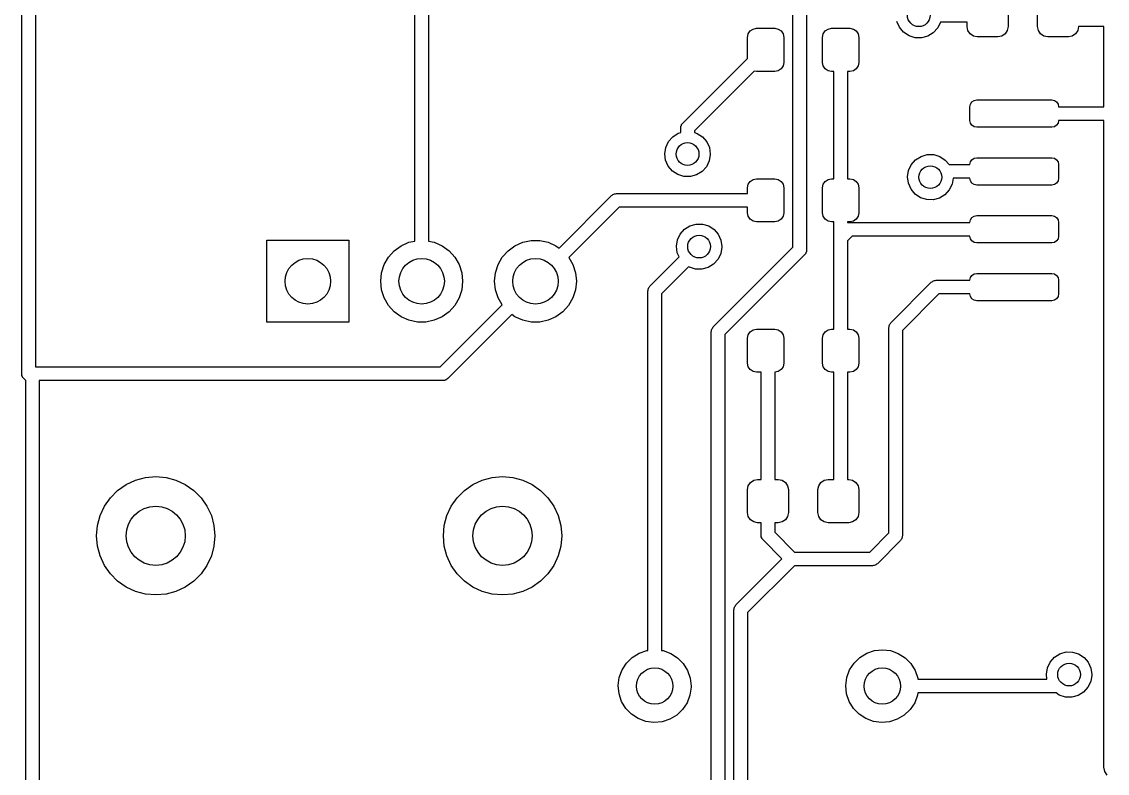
# Model space of a CAD drawing. Extents: x 123.2 to 169.8, y -142.4 to -48.3.
# Drawn here: x 124.31 to 148.16, y -95.13 to -78.63 of the extents above; entities that cross this region are included whole.
import ezdxf

# ---------------------------------------------------------------- set-up
doc = ezdxf.new("R2010")
doc.units = 0
doc.layers.add('BLACK', color=7, linetype='CONTINUOUS')

msp = doc.modelspace()

# ---------------------------------------------------------------- linework, layer by layer
at = {"layer": 'BLACK', "linetype": 'CONTINUOUS'}
for p, q in [((124.31, -86.36), (124.31, -68.326)), ((124.61, -68.3881), (124.61, -86.21)), ((132.946, -83.4448), (132.946, -71.1821)), ((133.246, -71.12), (133.246, -83.4448)), ((141.253, -83.5789), (141.253, -75.767)), ((141.553, -75.8291), (141.553, -83.641)), ((145.979, -78.236), (145.979, -78.736)), ((146.629, -78.736), (146.629, -78.236)), ((143.594, -78.7502), (143.536, -78.6205)), ((144.494, -78.638), (144.433, -78.7656)), ((144.495, -78.636), (144.494, -78.638)), ((145.079, -78.636), (144.495, -78.636)), ((145.079, -78.736), (145.079, -78.636)), ((140.253, -78.973), (140.268, -78.8965)), ((140.268, -78.8965), (140.312, -78.8316)), ((140.312, -78.8316), (140.376, -78.7882)), ((140.376, -78.7882), (140.453, -78.773)), ((140.453, -78.773), (140.853, -78.773)), ((140.853, -78.773), (140.93, -78.7882)), ((140.93, -78.7882), (140.994, -78.8316)), ((140.994, -78.8316), (141.038, -78.8965)), ((141.038, -78.8965), (141.053, -78.973)), ((141.903, -78.973), (141.918, -78.8965)), ((141.918, -78.8965), (141.962, -78.8316)), ((141.962, -78.8316), (142.026, -78.7882)), ((142.026, -78.7882), (142.103, -78.773)), ((142.103, -78.773), (142.503, -78.773)), ((142.503, -78.773), (142.58, -78.7882)), ((142.58, -78.7882), (142.644, -78.8316)), ((142.644, -78.8316), (142.688, -78.8965)), ((142.688, -78.8965), (142.703, -78.973)), ((143.685, -78.8587), (143.594, -78.7502)), ((143.803, -78.9373), (143.685, -78.8587)), ((143.938, -78.9796), (143.803, -78.9373)), ((144.337, -78.8707), (144.217, -78.9449)), ((144.433, -78.7656), (144.337, -78.8707)), ((145.096, -78.8221), (145.079, -78.736)), ((145.145, -78.8951), (145.096, -78.8221)), ((145.218, -78.9439), (145.145, -78.8951)), ((145.913, -78.8951), (145.84, -78.9439)), ((145.962, -78.8221), (145.913, -78.8951)), ((145.979, -78.736), (145.962, -78.8221)), ((146.646, -78.8221), (146.629, -78.736)), ((146.695, -78.8951), (146.646, -78.8221)), ((146.768, -78.9439), (146.695, -78.8951)), ((147.463, -78.8951), (147.39, -78.9439)), ((147.512, -78.8221), (147.463, -78.8951)), ((147.529, -78.736), (147.512, -78.8221)), ((148.086, -78.736), (147.529, -78.736)), ((148.086, -80.495), (148.086, -78.736)), ((140.253, -79.4359), (140.253, -78.973)), ((141.053, -78.973), (141.053, -79.523)), ((141.903, -79.523), (141.903, -78.973)), ((142.703, -78.973), (142.703, -79.523)), ((144.08, -78.9822), (143.938, -78.9796)), ((144.217, -78.9449), (144.08, -78.9822)), ((145.304, -78.961), (145.218, -78.9439)), ((145.754, -78.961), (145.304, -78.961)), ((145.84, -78.9439), (145.754, -78.961)), ((146.854, -78.961), (146.768, -78.9439)), ((147.304, -78.961), (146.854, -78.961)), ((147.39, -78.9439), (147.304, -78.961)), ((138.832, -80.8569), (140.253, -79.4359)), ((141.038, -79.5995), (140.994, -79.6644)), ((141.053, -79.523), (141.038, -79.5995)), ((141.918, -79.5995), (141.903, -79.523)), ((141.962, -79.6644), (141.918, -79.5995)), ((142.688, -79.5995), (142.644, -79.6644)), ((142.703, -79.523), (142.688, -79.5995)), ((140.401, -79.7126), (139.088, -81.0251)), ((140.453, -79.723), (140.401, -79.7126)), ((140.853, -79.723), (140.453, -79.723)), ((140.93, -79.7078), (140.853, -79.723)), ((140.994, -79.6644), (140.93, -79.7078)), ((142.026, -79.7078), (141.962, -79.6644)), ((142.103, -79.723), (142.026, -79.7078)), ((142.153, -79.723), (142.103, -79.723)), ((142.153, -82.075), (142.153, -79.723)), ((142.503, -79.723), (142.453, -79.723)), ((142.453, -79.723), (142.453, -82.075)), ((142.58, -79.7078), (142.503, -79.723)), ((142.644, -79.6644), (142.58, -79.7078)), ((145.184, -80.3889), (145.233, -80.3564)), ((145.233, -80.3564), (145.29, -80.345)), ((145.29, -80.345), (146.94, -80.345)), ((146.94, -80.345), (146.997, -80.3564)), ((146.997, -80.3564), (147.046, -80.3889)), ((145.14, -80.495), (145.151, -80.4376)), ((145.14, -80.795), (145.14, -80.495)), ((145.151, -80.4376), (145.184, -80.3889)), ((147.046, -80.3889), (147.079, -80.4376)), ((147.079, -80.4376), (147.09, -80.495)), ((147.09, -80.495), (148.086, -80.495)), ((145.151, -80.8524), (145.14, -80.795)), ((147.09, -80.795), (147.079, -80.8524)), ((148.086, -80.795), (147.09, -80.795)), ((148.086, -94.996), (148.086, -80.795)), ((138.614, -81.1532), (138.734, -81.0776)), ((138.734, -81.0776), (138.788, -81.0621)), ((138.788, -80.963), (138.793, -80.9439)), ((138.788, -81.0621), (138.788, -80.963)), ((138.793, -80.9242), (138.803, -80.9071)), ((138.793, -80.9439), (138.793, -80.9242)), ((138.803, -80.9071), (138.808, -80.888)), ((138.808, -80.888), (138.822, -80.874)), ((138.822, -80.874), (138.832, -80.8569)), ((139.088, -81.0251), (139.088, -81.0622)), ((139.088, -81.0622), (139.148, -81.0801)), ((139.148, -81.0801), (139.267, -81.1572)), ((145.184, -80.9011), (145.151, -80.8524)), ((145.233, -80.9336), (145.184, -80.9011)), ((145.29, -80.945), (145.233, -80.9336)), ((146.94, -80.945), (145.29, -80.945)), ((146.997, -80.9336), (146.94, -80.945)), ((147.046, -80.9011), (146.997, -80.9336)), ((147.079, -80.8524), (147.046, -80.9011)), ((138.46, -81.3878), (138.52, -81.2595)), ((138.52, -81.2595), (138.614, -81.1532)), ((139.267, -81.1572), (139.359, -81.2646)), ((139.359, -81.2646), (139.418, -81.3937)), ((138.438, -81.5279), (138.46, -81.3878)), ((138.456, -81.6685), (138.438, -81.5279)), ((139.438, -81.5462), (139.414, -81.686)), ((139.418, -81.3937), (139.438, -81.534)), ((139.438, -81.534), (139.438, -81.5462)), ((144.068, -81.5856), (144.204, -81.5466)), ((144.204, -81.5466), (144.346, -81.5475)), ((144.346, -81.5475), (144.482, -81.5881)), ((138.514, -81.7982), (138.456, -81.6685)), ((138.605, -81.9067), (138.514, -81.7982)), ((139.414, -81.686), (139.353, -81.8136)), ((143.794, -81.8958), (143.854, -81.7675)), ((143.854, -81.7675), (143.948, -81.6612)), ((143.948, -81.6612), (144.068, -81.5856)), ((144.482, -81.5881), (144.601, -81.6652)), ((144.601, -81.6652), (144.687, -81.765)), ((144.687, -81.765), (145.14, -81.765)), ((145.14, -81.765), (145.151, -81.7076)), ((145.151, -81.7076), (145.184, -81.6589)), ((145.184, -81.6589), (145.233, -81.6264)), ((145.233, -81.6264), (145.29, -81.615)), ((145.29, -81.615), (146.94, -81.615)), ((146.94, -81.615), (146.997, -81.6264)), ((146.997, -81.6264), (147.046, -81.6589)), ((147.046, -81.6589), (147.079, -81.7076)), ((147.079, -81.7076), (147.09, -81.765)), ((147.09, -81.765), (147.09, -82.065)), ((138.723, -81.9853), (138.605, -81.9067)), ((138.858, -82.0276), (138.723, -81.9853)), ((139, -82.0302), (138.858, -82.0276)), ((139.137, -81.9929), (139, -82.0302)), ((139.257, -81.9187), (139.137, -81.9929)), ((139.353, -81.8136), (139.257, -81.9187)), ((143.772, -82.0359), (143.794, -81.8958)), ((143.79, -82.1765), (143.772, -82.0359)), ((140.253, -82.275), (140.268, -82.1985)), ((140.253, -82.4), (140.253, -82.275)), ((140.268, -82.1985), (140.312, -82.1336)), ((140.312, -82.1336), (140.376, -82.0902)), ((140.376, -82.0902), (140.453, -82.075)), ((140.453, -82.075), (140.853, -82.075)), ((140.853, -82.075), (140.93, -82.0902)), ((140.93, -82.0902), (140.994, -82.1336)), ((140.994, -82.1336), (141.038, -82.1985)), ((141.038, -82.1985), (141.053, -82.275)), ((141.053, -82.275), (141.053, -82.825)), ((141.903, -82.275), (141.918, -82.1985)), ((141.903, -82.825), (141.903, -82.275)), ((141.918, -82.1985), (141.962, -82.1336)), ((141.962, -82.1336), (142.026, -82.0902)), ((142.026, -82.0902), (142.103, -82.075)), ((142.103, -82.075), (142.153, -82.075)), ((142.453, -82.075), (142.503, -82.075)), ((142.503, -82.075), (142.58, -82.0902)), ((142.58, -82.0902), (142.644, -82.1336)), ((142.644, -82.1336), (142.688, -82.1985)), ((142.688, -82.1985), (142.703, -82.275)), ((142.703, -82.275), (142.703, -82.825)), ((143.848, -82.3062), (143.79, -82.1765)), ((144.748, -82.194), (144.687, -82.3216)), ((144.77, -82.065), (144.748, -82.194)), ((145.14, -82.065), (144.77, -82.065)), ((145.151, -82.1224), (145.14, -82.065)), ((145.184, -82.1711), (145.151, -82.1224)), ((145.233, -82.2036), (145.184, -82.1711)), ((145.29, -82.215), (145.233, -82.2036)), ((146.94, -82.215), (145.29, -82.215)), ((146.997, -82.2036), (146.94, -82.215)), ((147.046, -82.1711), (146.997, -82.2036)), ((147.079, -82.1224), (147.046, -82.1711)), ((147.09, -82.065), (147.079, -82.1224)), ((136.114, -83.5979), (137.268, -82.4439)), ((137.268, -82.4439), (137.285, -82.4341)), ((137.285, -82.4341), (137.299, -82.4201)), ((137.299, -82.4201), (137.318, -82.415)), ((137.318, -82.415), (137.335, -82.4051)), ((137.335, -82.4051), (137.355, -82.4051)), ((137.355, -82.4051), (137.374, -82.4)), ((137.374, -82.4), (140.253, -82.4)), ((143.939, -82.4147), (143.848, -82.3062)), ((144.057, -82.4933), (143.939, -82.4147)), ((144.192, -82.5356), (144.057, -82.4933)), ((144.471, -82.5009), (144.334, -82.5382)), ((144.591, -82.4267), (144.471, -82.5009)), ((144.687, -82.3216), (144.591, -82.4267)), ((137.436, -82.7), (136.329, -83.8072)), ((140.253, -82.7), (137.436, -82.7)), ((140.253, -82.825), (140.253, -82.7)), ((144.334, -82.5382), (144.192, -82.5356)), ((140.268, -82.9015), (140.253, -82.825)), ((140.312, -82.9664), (140.268, -82.9015)), ((140.376, -83.0098), (140.312, -82.9664)), ((140.994, -82.9664), (140.93, -83.0098)), ((141.038, -82.9015), (140.994, -82.9664)), ((141.053, -82.825), (141.038, -82.9015)), ((141.918, -82.9015), (141.903, -82.825)), ((141.962, -82.9664), (141.918, -82.9015)), ((142.026, -83.0098), (141.962, -82.9664)), ((142.644, -82.9664), (142.58, -83.0098)), ((142.688, -82.9015), (142.644, -82.9664)), ((142.703, -82.825), (142.688, -82.9015)), ((145.14, -83.035), (145.151, -82.9776)), ((145.151, -82.9776), (145.184, -82.9289)), ((145.184, -82.9289), (145.233, -82.8964)), ((145.233, -82.8964), (145.29, -82.885)), ((145.29, -82.885), (146.94, -82.885)), ((146.94, -82.885), (146.997, -82.8964)), ((146.997, -82.8964), (147.046, -82.9289)), ((147.046, -82.9289), (147.079, -82.9776)), ((147.079, -82.9776), (147.09, -83.035)), ((138.774, -83.2915), (138.868, -83.1852)), ((138.868, -83.1852), (138.988, -83.1096)), ((138.988, -83.1096), (139.124, -83.0706)), ((139.124, -83.0706), (139.266, -83.0715)), ((139.266, -83.0715), (139.402, -83.1121)), ((139.402, -83.1121), (139.521, -83.1892)), ((139.521, -83.1892), (139.613, -83.2966)), ((140.453, -83.025), (140.376, -83.0098)), ((140.853, -83.025), (140.453, -83.025)), ((140.93, -83.0098), (140.853, -83.025)), ((142.103, -83.025), (142.026, -83.0098)), ((142.153, -83.025), (142.103, -83.025)), ((142.153, -85.377), (142.153, -83.025)), ((142.503, -83.025), (142.453, -83.025)), ((142.453, -83.025), (142.453, -83.0408)), ((142.453, -83.0408), (142.454, -83.0401)), ((142.454, -83.0401), (142.474, -83.0401)), ((142.474, -83.0401), (142.493, -83.035)), ((142.493, -83.035), (145.14, -83.035)), ((142.58, -83.0098), (142.503, -83.025)), ((147.09, -83.035), (147.09, -83.335)), ((129.696, -85.228), (129.696, -83.428)), ((129.696, -83.428), (131.496, -83.428)), ((131.496, -83.428), (131.496, -85.228)), ((132.818, -83.472), (132.946, -83.4448)), ((133.246, -83.4448), (133.374, -83.472)), ((135.318, -83.472), (135.502, -83.4329)), ((135.502, -83.4329), (135.69, -83.4329)), ((135.69, -83.4329), (135.874, -83.472)), ((138.692, -83.5599), (138.714, -83.4198)), ((138.714, -83.4198), (138.774, -83.2915)), ((139.613, -83.2966), (139.672, -83.4257)), ((139.672, -83.4257), (139.692, -83.566)), ((142.555, -83.335), (142.453, -83.4371)), ((142.453, -83.4371), (142.453, -85.377)), ((145.14, -83.335), (142.555, -83.335)), ((145.151, -83.3924), (145.14, -83.335)), ((145.184, -83.4411), (145.151, -83.3924)), ((145.233, -83.4736), (145.184, -83.4411)), ((147.046, -83.4411), (146.997, -83.4736)), ((147.079, -83.3924), (147.046, -83.4411)), ((147.09, -83.335), (147.079, -83.3924)), ((132.368, -83.799), (132.494, -83.6592)), ((132.494, -83.6592), (132.646, -83.5486)), ((132.646, -83.5486), (132.818, -83.472)), ((133.374, -83.472), (133.546, -83.5486)), ((133.546, -83.5486), (133.698, -83.6592)), ((133.698, -83.6592), (133.824, -83.799)), ((134.868, -83.799), (134.994, -83.6592)), ((134.994, -83.6592), (135.146, -83.5486)), ((135.146, -83.5486), (135.318, -83.472)), ((135.874, -83.472), (136.046, -83.5486)), ((136.046, -83.5486), (136.114, -83.5979)), ((138.71, -83.7005), (138.692, -83.5599)), ((138.752, -83.7942), (138.71, -83.7005)), ((139.5, -85.3319), (141.253, -83.5789)), ((139.692, -83.5782), (139.668, -83.718)), ((139.692, -83.566), (139.692, -83.5782)), ((141.538, -83.6969), (141.533, -83.716)), ((141.548, -83.6798), (141.538, -83.6969)), ((141.553, -83.641), (141.548, -83.6601)), ((141.548, -83.6601), (141.548, -83.6798)), ((145.29, -83.485), (145.233, -83.4736)), ((146.94, -83.485), (145.29, -83.485)), ((146.997, -83.4736), (146.94, -83.485)), ((132.274, -83.9619), (132.368, -83.799)), ((133.824, -83.799), (133.918, -83.9619)), ((134.774, -83.9619), (134.868, -83.799)), ((136.329, -83.8072), (136.418, -83.9619)), ((138.11, -84.4359), (138.752, -83.7942)), ((139.607, -83.8456), (139.511, -83.9507)), ((139.668, -83.718), (139.607, -83.8456)), ((141.509, -83.7471), (139.756, -85.5001)), ((141.519, -83.73), (141.509, -83.7471)), ((141.533, -83.716), (141.519, -83.73)), ((132.196, -84.328), (132.216, -84.1409)), ((132.216, -84.1409), (132.274, -83.9619)), ((133.918, -83.9619), (133.976, -84.1409)), ((133.976, -84.1409), (133.996, -84.328)), ((134.696, -84.328), (134.716, -84.1409)), ((134.716, -84.1409), (134.774, -83.9619)), ((136.418, -83.9619), (136.476, -84.1409)), ((136.476, -84.1409), (136.496, -84.328)), ((138.962, -84.0077), (138.366, -84.6041)), ((138.977, -84.0173), (138.962, -84.0077)), ((139.112, -84.0596), (138.977, -84.0173)), ((139.254, -84.0622), (139.112, -84.0596)), ((139.391, -84.0249), (139.254, -84.0622)), ((139.511, -83.9507), (139.391, -84.0249)), ((145.184, -84.1989), (145.233, -84.1664)), ((145.233, -84.1664), (145.29, -84.155)), ((145.29, -84.155), (146.94, -84.155)), ((146.94, -84.155), (146.997, -84.1664)), ((146.997, -84.1664), (147.046, -84.1989)), ((132.216, -84.5151), (132.196, -84.328)), ((133.996, -84.328), (133.976, -84.5151)), ((134.716, -84.5151), (134.696, -84.328)), ((136.496, -84.328), (136.476, -84.5151)), ((143.404, -85.2379), (144.293, -84.3489)), ((144.293, -84.3489), (144.31, -84.3391)), ((144.31, -84.3391), (144.324, -84.3251)), ((144.324, -84.3251), (144.343, -84.32)), ((144.343, -84.32), (144.36, -84.3101)), ((144.36, -84.3101), (144.38, -84.3101)), ((144.38, -84.3101), (144.399, -84.305)), ((144.399, -84.305), (145.14, -84.305)), ((145.14, -84.305), (145.151, -84.2476)), ((145.151, -84.2476), (145.184, -84.1989)), ((147.046, -84.1989), (147.079, -84.2476)), ((147.079, -84.2476), (147.09, -84.305)), ((147.09, -84.305), (147.09, -84.605)), ((132.274, -84.6941), (132.216, -84.5151)), ((133.976, -84.5151), (133.918, -84.6941)), ((134.774, -84.6941), (134.716, -84.5151)), ((136.476, -84.5151), (136.418, -84.6941)), ((138.066, -84.542), (138.071, -84.5229)), ((138.066, -92.4344), (138.066, -84.542)), ((138.071, -84.5032), (138.081, -84.4861)), ((138.071, -84.5229), (138.071, -84.5032)), ((138.081, -84.4861), (138.086, -84.467)), ((138.086, -84.467), (138.1, -84.453)), ((138.1, -84.453), (138.11, -84.4359)), ((138.366, -84.6041), (138.366, -92.4352)), ((144.461, -84.605), (143.66, -85.4061)), ((145.14, -84.605), (144.461, -84.605)), ((145.151, -84.6624), (145.14, -84.605)), ((145.184, -84.7111), (145.151, -84.6624)), ((147.079, -84.6624), (147.046, -84.7111)), ((147.09, -84.605), (147.079, -84.6624)), ((132.368, -84.857), (132.274, -84.6941)), ((132.494, -84.9968), (132.368, -84.857)), ((133.502, -86.21), (134.863, -84.8487)), ((133.824, -84.857), (133.698, -84.9968)), ((133.918, -84.6941), (133.824, -84.857)), ((134.863, -84.8487), (134.774, -84.6941)), ((136.324, -84.857), (136.198, -84.9968)), ((136.418, -84.6941), (136.324, -84.857)), ((145.233, -84.7436), (145.184, -84.7111)), ((145.29, -84.755), (145.233, -84.7436)), ((146.94, -84.755), (145.29, -84.755)), ((146.997, -84.7436), (146.94, -84.755)), ((147.046, -84.7111), (146.997, -84.7436)), ((132.646, -85.1074), (132.494, -84.9968)), ((132.818, -85.184), (132.646, -85.1074)), ((133.546, -85.1074), (133.374, -85.184)), ((133.698, -84.9968), (133.546, -85.1074)), ((135.078, -85.0581), (133.67, -86.4661)), ((135.146, -85.1074), (135.078, -85.0581)), ((135.318, -85.184), (135.146, -85.1074)), ((136.046, -85.1074), (135.874, -85.184)), ((136.198, -84.9968), (136.046, -85.1074)), ((131.496, -85.228), (129.696, -85.228)), ((133.002, -85.2231), (132.818, -85.184)), ((133.19, -85.2231), (133.002, -85.2231)), ((133.374, -85.184), (133.19, -85.2231)), ((135.502, -85.2231), (135.318, -85.184)), ((135.69, -85.2231), (135.502, -85.2231)), ((135.874, -85.184), (135.69, -85.2231)), ((139.471, -85.3821), (139.476, -85.363)), ((139.476, -85.363), (139.49, -85.349)), ((139.49, -85.349), (139.5, -85.3319)), ((140.376, -85.3922), (140.453, -85.377)), ((140.453, -85.377), (140.853, -85.377)), ((140.853, -85.377), (140.93, -85.3922)), ((142.026, -85.3922), (142.103, -85.377)), ((142.103, -85.377), (142.153, -85.377)), ((142.453, -85.377), (142.503, -85.377)), ((142.503, -85.377), (142.58, -85.3922)), ((143.36, -85.344), (143.365, -85.3249)), ((143.36, -89.8539), (143.36, -85.344)), ((143.365, -85.3052), (143.375, -85.2881)), ((143.365, -85.3249), (143.365, -85.3052)), ((143.375, -85.2881), (143.38, -85.269)), ((143.38, -85.269), (143.394, -85.255)), ((143.394, -85.255), (143.404, -85.2379)), ((139.456, -85.438), (139.461, -85.4189)), ((139.456, -101.886), (139.456, -85.438)), ((139.461, -85.3992), (139.471, -85.3821)), ((139.461, -85.4189), (139.461, -85.3992)), ((139.756, -85.5001), (139.756, -101.948)), ((140.253, -85.577), (140.268, -85.5005)), ((140.253, -86.127), (140.253, -85.577)), ((140.268, -85.5005), (140.312, -85.4356)), ((140.312, -85.4356), (140.376, -85.3922)), ((140.93, -85.3922), (140.994, -85.4356)), ((140.994, -85.4356), (141.038, -85.5005)), ((141.038, -85.5005), (141.053, -85.577)), ((141.053, -85.577), (141.053, -86.127)), ((141.903, -85.577), (141.918, -85.5005)), ((141.903, -86.127), (141.903, -85.577)), ((141.918, -85.5005), (141.962, -85.4356)), ((141.962, -85.4356), (142.026, -85.3922)), ((142.58, -85.3922), (142.644, -85.4356)), ((142.644, -85.4356), (142.688, -85.5005)), ((142.688, -85.5005), (142.703, -85.577)), ((142.703, -85.577), (142.703, -86.127)), ((143.66, -85.4061), (143.66, -89.916)), ((124.61, -86.21), (133.502, -86.21)), ((140.268, -86.2035), (140.253, -86.127)), ((140.312, -86.2684), (140.268, -86.2035)), ((140.376, -86.3118), (140.312, -86.2684)), ((140.453, -86.327), (140.376, -86.3118)), ((140.553, -86.327), (140.453, -86.327)), ((140.553, -88.679), (140.553, -86.327)), ((140.93, -86.3118), (140.853, -86.327)), ((140.853, -86.327), (140.853, -88.679)), ((140.994, -86.2684), (140.93, -86.3118)), ((141.038, -86.2035), (140.994, -86.2684)), ((141.053, -86.127), (141.038, -86.2035)), ((141.918, -86.2035), (141.903, -86.127)), ((141.962, -86.2684), (141.918, -86.2035)), ((142.026, -86.3118), (141.962, -86.2684)), ((142.103, -86.327), (142.026, -86.3118)), ((142.153, -86.327), (142.103, -86.327)), ((142.153, -88.679), (142.153, -86.327)), ((142.503, -86.327), (142.453, -86.327)), ((142.453, -86.327), (142.453, -88.679)), ((142.58, -86.3118), (142.503, -86.327)), ((142.644, -86.2684), (142.58, -86.3118)), ((142.688, -86.2035), (142.644, -86.2684)), ((142.703, -86.127), (142.688, -86.2035)), ((124.315, -86.3791), (124.31, -86.36)), ((124.315, -86.3988), (124.315, -86.3791)), ((124.325, -86.4159), (124.315, -86.3988)), ((124.33, -86.435), (124.325, -86.4159)), ((124.344, -86.449), (124.33, -86.435)), ((124.354, -86.4661), (124.344, -86.449)), ((124.397, -86.5096), (124.354, -86.4661)), ((124.397, -125.944), (124.397, -86.5096)), ((133.564, -86.51), (124.697, -86.51)), ((124.697, -86.51), (124.697, -125.882)), ((133.583, -86.5049), (133.564, -86.51)), ((133.603, -86.5049), (133.583, -86.5049)), ((133.62, -86.495), (133.603, -86.5049)), ((133.639, -86.4899), (133.62, -86.495)), ((133.653, -86.4759), (133.639, -86.4899)), ((133.67, -86.4661), (133.653, -86.4759)), ((126.604, -88.7902), (126.809, -88.6944)), ((126.809, -88.6944), (127.028, -88.6358)), ((127.028, -88.6358), (127.254, -88.616)), ((127.254, -88.616), (127.48, -88.6358)), ((127.48, -88.6358), (127.699, -88.6944)), ((127.699, -88.6944), (127.904, -88.7902)), ((134.224, -88.7902), (134.429, -88.6944)), ((134.429, -88.6944), (134.648, -88.6358)), ((134.648, -88.6358), (134.874, -88.616)), ((134.874, -88.616), (135.1, -88.6358)), ((135.1, -88.6358), (135.319, -88.6944)), ((135.319, -88.6944), (135.524, -88.7902)), ((140.319, -88.7449), (140.392, -88.6961)), ((140.392, -88.6961), (140.478, -88.679)), ((140.478, -88.679), (140.553, -88.679)), ((140.853, -88.679), (140.928, -88.679)), ((140.928, -88.679), (141.014, -88.6961)), ((141.014, -88.6961), (141.087, -88.7449)), ((141.869, -88.7449), (141.942, -88.6961)), ((141.942, -88.6961), (142.028, -88.679)), ((142.028, -88.679), (142.153, -88.679)), ((142.453, -88.679), (142.478, -88.679)), ((142.478, -88.679), (142.564, -88.6961)), ((142.564, -88.6961), (142.637, -88.7449)), ((126.258, -89.0804), (126.418, -88.9201)), ((126.418, -88.9201), (126.604, -88.7902)), ((127.904, -88.7902), (128.09, -88.9201)), ((128.09, -88.9201), (128.25, -89.0804)), ((133.878, -89.0804), (134.038, -88.9201)), ((134.038, -88.9201), (134.224, -88.7902)), ((135.524, -88.7902), (135.71, -88.9201)), ((135.71, -88.9201), (135.87, -89.0804)), ((140.253, -88.904), (140.27, -88.8179)), ((140.253, -89.404), (140.253, -88.904)), ((140.27, -88.8179), (140.319, -88.7449)), ((141.087, -88.7449), (141.136, -88.8179)), ((141.136, -88.8179), (141.153, -88.904)), ((141.153, -88.904), (141.153, -89.404)), ((141.803, -88.904), (141.82, -88.8179)), ((141.803, -89.404), (141.803, -88.904)), ((141.82, -88.8179), (141.869, -88.7449)), ((142.637, -88.7449), (142.686, -88.8179)), ((142.686, -88.8179), (142.703, -88.904)), ((142.703, -88.904), (142.703, -89.404)), ((126.128, -89.266), (126.258, -89.0804)), ((128.25, -89.0804), (128.38, -89.266)), ((133.748, -89.266), (133.878, -89.0804)), ((135.87, -89.0804), (136, -89.266)), ((126.032, -89.4714), (126.128, -89.266)), ((128.38, -89.266), (128.476, -89.4714)), ((133.652, -89.4714), (133.748, -89.266)), ((136, -89.266), (136.096, -89.4714)), ((140.27, -89.4901), (140.253, -89.404)), ((141.153, -89.404), (141.136, -89.4901)), ((141.82, -89.4901), (141.803, -89.404)), ((142.703, -89.404), (142.686, -89.4901)), ((125.974, -89.6903), (126.032, -89.4714)), ((128.476, -89.4714), (128.534, -89.6903)), ((133.594, -89.6903), (133.652, -89.4714)), ((136.096, -89.4714), (136.154, -89.6903)), ((140.319, -89.5631), (140.27, -89.4901)), ((140.392, -89.6119), (140.319, -89.5631)), ((140.478, -89.629), (140.392, -89.6119)), ((140.553, -89.629), (140.478, -89.629)), ((140.553, -89.903), (140.553, -89.629)), ((140.928, -89.629), (140.853, -89.629)), ((140.853, -89.629), (140.853, -89.8409)), ((141.014, -89.6119), (140.928, -89.629)), ((141.087, -89.5631), (141.014, -89.6119)), ((141.136, -89.4901), (141.087, -89.5631)), ((141.869, -89.5631), (141.82, -89.4901)), ((141.942, -89.6119), (141.869, -89.5631)), ((142.028, -89.629), (141.942, -89.6119)), ((142.478, -89.629), (142.028, -89.629)), ((142.564, -89.6119), (142.478, -89.629)), ((142.637, -89.5631), (142.564, -89.6119)), ((142.686, -89.4901), (142.637, -89.5631)), ((125.954, -89.916), (125.974, -89.6903)), ((128.534, -89.6903), (128.554, -89.916)), ((133.574, -89.916), (133.594, -89.6903)), ((136.154, -89.6903), (136.174, -89.916)), ((140.558, -89.9221), (140.553, -89.903)), ((140.853, -89.8409), (141.286, -90.274)), ((142.94, -90.274), (143.36, -89.8539)), ((125.974, -90.1417), (125.954, -89.916)), ((126.032, -90.3606), (125.974, -90.1417)), ((128.534, -90.1417), (128.476, -90.3606)), ((128.554, -89.916), (128.534, -90.1417)), ((133.594, -90.1417), (133.574, -89.916)), ((133.652, -90.3606), (133.594, -90.1417)), ((136.154, -90.1417), (136.096, -90.3606)), ((136.174, -89.916), (136.154, -90.1417)), ((140.558, -89.9418), (140.558, -89.9221)), ((140.568, -89.9589), (140.558, -89.9418)), ((140.573, -89.978), (140.568, -89.9589)), ((140.587, -89.992), (140.573, -89.978)), ((140.597, -90.0091), (140.587, -89.992)), ((141.012, -90.424), (140.597, -90.0091)), ((143.616, -90.0221), (143.108, -90.5301)), ((143.626, -90.005), (143.616, -90.0221)), ((143.64, -89.991), (143.626, -90.005)), ((143.645, -89.9719), (143.64, -89.991)), ((143.655, -89.9548), (143.645, -89.9719)), ((143.66, -89.916), (143.655, -89.9351)), ((143.655, -89.9351), (143.655, -89.9548)), ((126.128, -90.566), (126.032, -90.3606)), ((128.476, -90.3606), (128.38, -90.566)), ((133.748, -90.566), (133.652, -90.3606)), ((136.096, -90.3606), (136, -90.566)), ((141.286, -90.274), (142.94, -90.274)), ((126.258, -90.7516), (126.128, -90.566)), ((128.38, -90.566), (128.25, -90.7516)), ((133.878, -90.7516), (133.748, -90.566)), ((136, -90.566), (135.87, -90.7516)), ((139.999, -91.4364), (141.012, -90.424)), ((141.286, -90.574), (140.256, -91.6046)), ((143.002, -90.574), (141.286, -90.574)), ((143.021, -90.5689), (143.002, -90.574)), ((143.041, -90.5689), (143.021, -90.5689)), ((143.058, -90.559), (143.041, -90.5689)), ((143.077, -90.5539), (143.058, -90.559)), ((143.091, -90.5399), (143.077, -90.5539)), ((143.108, -90.5301), (143.091, -90.5399)), ((126.418, -90.9119), (126.258, -90.7516)), ((128.25, -90.7516), (128.09, -90.9119)), ((134.038, -90.9119), (133.878, -90.7516)), ((135.87, -90.7516), (135.71, -90.9119)), ((126.604, -91.0418), (126.418, -90.9119)), ((126.809, -91.1376), (126.604, -91.0418)), ((127.904, -91.0418), (127.699, -91.1376)), ((128.09, -90.9119), (127.904, -91.0418)), ((134.224, -91.0418), (134.038, -90.9119)), ((134.429, -91.1376), (134.224, -91.0418)), ((135.524, -91.0418), (135.319, -91.1376)), ((135.71, -90.9119), (135.524, -91.0418)), ((127.028, -91.1962), (126.809, -91.1376)), ((127.254, -91.216), (127.028, -91.1962)), ((127.48, -91.1962), (127.254, -91.216)), ((127.699, -91.1376), (127.48, -91.1962)), ((134.648, -91.1962), (134.429, -91.1376)), ((134.874, -91.216), (134.648, -91.1962)), ((135.1, -91.1962), (134.874, -91.216)), ((135.319, -91.1376), (135.1, -91.1962)), ((139.956, -91.5425), (139.961, -91.5234)), ((139.956, -102.656), (139.956, -91.5425)), ((139.961, -91.5037), (139.97, -91.4866)), ((139.961, -91.5234), (139.961, -91.5037)), ((139.97, -91.4866), (139.976, -91.4675)), ((139.976, -91.4675), (139.99, -91.4535)), ((139.99, -91.4535), (139.999, -91.4364)), ((140.256, -91.6046), (140.256, -102.718)), ((137.723, -92.5876), (137.875, -92.4941)), ((137.875, -92.4941), (138.044, -92.4367)), ((138.044, -92.4367), (138.066, -92.4344)), ((138.366, -92.4352), (138.399, -92.4391)), ((138.399, -92.4391), (138.567, -92.499)), ((138.567, -92.499), (138.717, -92.5945)), ((142.723, -92.5876), (142.875, -92.4941)), ((142.875, -92.4941), (143.044, -92.4367)), ((143.044, -92.4367), (143.222, -92.418)), ((143.222, -92.418), (143.399, -92.4391)), ((143.399, -92.4391), (143.567, -92.499)), ((143.567, -92.499), (143.717, -92.5945)), ((146.996, -92.5832), (147.116, -92.5076)), ((147.116, -92.5076), (147.252, -92.4686)), ((147.252, -92.4686), (147.394, -92.4695)), ((147.394, -92.4695), (147.53, -92.5101)), ((147.53, -92.5101), (147.649, -92.5872)), ((137.499, -92.8623), (137.596, -92.7124)), ((137.596, -92.7124), (137.723, -92.5876)), ((138.717, -92.5945), (138.843, -92.7211)), ((138.843, -92.7211), (138.937, -92.8723)), ((142.499, -92.8623), (142.596, -92.7124)), ((142.596, -92.7124), (142.723, -92.5876)), ((143.717, -92.5945), (143.843, -92.7211)), ((143.843, -92.7211), (143.937, -92.8723)), ((146.842, -92.8178), (146.902, -92.6895)), ((146.902, -92.6895), (146.996, -92.5832)), ((147.649, -92.5872), (147.741, -92.6946)), ((147.741, -92.6946), (147.8, -92.8237)), ((137.438, -93.0299), (137.499, -92.8623)), ((138.937, -92.8723), (138.996, -93.0408)), ((142.438, -93.0299), (142.499, -92.8623)), ((143.937, -92.8723), (143.996, -93.0408)), ((146.82, -92.9579), (146.842, -92.8178)), ((146.834, -93.068), (146.82, -92.9579)), ((147.82, -92.9762), (147.796, -93.116)), ((147.8, -92.8237), (147.82, -92.964)), ((147.82, -92.964), (147.82, -92.9762)), ((137.416, -93.2068), (137.438, -93.0299)), ((137.433, -93.3843), (137.416, -93.2068)), ((139.016, -93.2403), (138.991, -93.417)), ((138.996, -93.0408), (139.016, -93.218)), ((139.016, -93.218), (139.016, -93.2403)), ((142.416, -93.2068), (142.438, -93.0299)), ((142.433, -93.3843), (142.416, -93.2068)), ((143.996, -93.0408), (143.999, -93.068)), ((143.999, -93.068), (146.834, -93.068)), ((147.735, -93.2436), (147.639, -93.3487)), ((147.796, -93.116), (147.735, -93.2436)), ((137.49, -93.5536), (137.433, -93.3843)), ((138.991, -93.417), (138.928, -93.5837)), ((142.49, -93.5536), (142.433, -93.3843)), ((143.991, -93.417), (143.928, -93.5837)), ((143.998, -93.368), (143.991, -93.417)), ((147.034, -93.368), (143.998, -93.368)), ((147.105, -93.4153), (147.034, -93.368)), ((147.24, -93.4576), (147.105, -93.4153)), ((147.382, -93.4602), (147.24, -93.4576)), ((147.519, -93.4229), (147.382, -93.4602)), ((147.639, -93.3487), (147.519, -93.4229)), ((137.582, -93.7061), (137.49, -93.5536)), ((137.706, -93.8344), (137.582, -93.7061)), ((138.928, -93.5837), (138.829, -93.7322)), ((142.582, -93.7061), (142.49, -93.5536)), ((142.706, -93.8344), (142.582, -93.7061)), ((143.928, -93.5837), (143.829, -93.7322)), ((137.855, -93.9321), (137.706, -93.8344)), ((138.022, -93.9942), (137.855, -93.9321)), ((138.546, -93.9465), (138.377, -94.0017)), ((138.7, -93.8552), (138.546, -93.9465)), ((138.829, -93.7322), (138.7, -93.8552)), ((142.855, -93.9321), (142.706, -93.8344)), ((143.022, -93.9942), (142.855, -93.9321)), ((143.546, -93.9465), (143.377, -94.0017)), ((143.7, -93.8552), (143.546, -93.9465)), ((143.829, -93.7322), (143.7, -93.8552)), ((138.199, -94.0178), (138.022, -93.9942)), ((138.377, -94.0017), (138.199, -94.0178)), ((143.199, -94.0178), (143.022, -93.9942)), ((143.377, -94.0017), (143.199, -94.0178)), ((148.105, -95.0917), (148.086, -94.996)), ((148.159, -95.1728), (148.105, -95.0917))]:
    msp.add_line(p, q, dxfattribs=at)
at = {"layer": 'BLACK'}
for centre, radius in [((144.018, -78.486), 0.25), ((138.938, -81.534), 0.25), ((144.272, -82.042), 0.25), ((139.192, -83.566), 0.25), ((130.596, -84.328), 0.5), ((133.096, -84.328), 0.5), ((135.596, -84.328), 0.5), ((127.254, -89.916), 0.65), ((134.874, -89.916), 0.65), ((147.32, -92.964), 0.25), ((138.216, -93.218), 0.4), ((143.216, -93.218), 0.4)]:
    msp.add_circle(centre, radius, dxfattribs=at)

doc.saveas('drawing.dxf')
